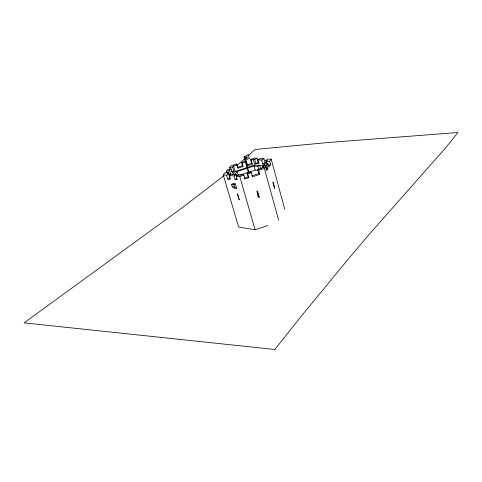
<?xml version="1.0" encoding="UTF-8"?>
<svg xmlns="http://www.w3.org/2000/svg" width="482" height="482" viewBox="0 0 482 482"><rect width="100%" height="100%" fill="white"/><g stroke="black" fill="none" stroke-linecap="round" stroke-linejoin="round"><path stroke-width="0.72" d="M262.322 168.007L262.341 166.664L264.058 165.712L254.888 164.983L235.156 171.453L232.378 174.821M244.476 156.813L244.031 156.921L244.482 156.795L248.935 172.55M266.811 164.32L265.721 160.325L267.865 159.006L271.209 159.223L269.697 161.259L270.643 164.76L268.872 167.194L267.908 163.669L264.859 163.94L263.274 166.055L263.666 167.495M267.908 163.669L266.908 165.019L267.896 168.616L266.564 170.441L265.57 166.826L262.304 167.344L261.672 168.188L257.756 169.477L258.888 173.55L259.684 174.424L252.508 176.786L251.357 172.701L250.592 171.833L247.049 172.996L248.152 176.87L248.857 177.774L245.001 179.039L243.892 175.153L243.163 174.279L240.988 174.99L238.717 174.785L236.186 176.165L237.216 179.726L235.065 179.509L234.035 175.966L229.209 175.508L230.36 179.431L227.757 179.171L226.612 175.261L223.256 174.942L238.626 226.986L255.111 229.818L267.781 225.528M257.756 169.477L258.545 170.333L264.401 168.405L265.57 166.826M267.052 163.88L266.48 161.783L267.486 160.44L265.721 160.325M234.264 175.002L237.03 171.616L254.074 166.025L257.731 166.308L259.443 165.368L261.009 168.929M251.218 160.193L253.357 159.494L254.665 159.578L255.761 163.506L258.123 162.217L257.039 158.301L254.442 158.126L250.495 159.422L251.218 160.193L252.333 164.175L247.621 165.724L246.495 161.735L245.79 160.958L241.488 162.362L242.175 163.145L243.121 166.471L238.03 168.14L237.078 164.814L233.571 165.965L232.643 167.055L233.83 171.152L232.258 173.05L231.059 168.935L227.956 169.435L226.444 171.206L226.835 172.538M229.233 175.611L230.541 174.038L229.565 170.7L231.059 168.935M228.842 174.267L228.257 172.255L227.034 173.707L229.125 173.9L230.077 177.153M223.256 174.942L225.118 172.761L228.257 172.255M230.149 169.604L229.553 167.561L231.083 165.766L236.409 164.025L237.078 164.814M244.627 158.849L236.758 165.633M247.935 155.885L255.105 149.462L327.35 142.588L457.9 132.514L446.272 147.082L367.694 236.102L347.799 259.647L301.774 315.577L274.836 349.486L24.1 322.868L182.298 207.682L223.847 175.767M229.209 175.508L231.505 174.116L236.56 174.586L236.969 176.002M255.761 163.506L259.045 163.741L257.954 159.801L261.678 160.054L262.774 164.025L265.076 162.717L267.01 162.856M261.678 160.054L263.991 158.753L265.076 162.717M231.535 184.353L233.872 184.606L235.288 183.823L236.644 188.486L234.306 188.221L232.216 186.685L231.535 184.353L232.945 183.57L235.288 183.823M235.065 179.509L236.951 178.467M227.757 179.171L230.269 177.804M234.035 175.966L236.56 174.586M226.612 175.261L229.125 173.9M257.954 159.801L260.322 158.512L263.991 158.753M254.665 159.578L257.039 158.301M257.804 196.445L258.485 196.216L259.28 197.18L258.593 197.409L256.948 191.571L257.635 191.342L259.28 197.18M236.186 176.165L239.777 176.508L243.892 175.153M247.049 172.996L247.754 173.882L251.357 172.701M244.266 178.147L248.152 176.87M251.737 175.906L258.888 173.55M243.121 166.471L242.428 165.675L237.361 167.332L238.03 168.14M252.333 164.175L251.604 163.392L246.911 164.928L247.621 165.724M239.626 175.231L255.213 170.11L258.117 170.345M242.175 163.145L246.495 161.735M263.274 166.055L266.908 165.019M266.076 169.134L267.896 168.616M229.553 167.561L232.643 167.055M266.48 161.783L269.697 161.259M226.444 171.206L229.565 170.7M268.076 165.169L270.643 164.76M231.36 171.55L233.83 171.152M229.293 174.237L230.541 174.038M262.774 164.025L264.793 164.175M262.341 166.664L263.636 166.76M232.216 186.685L234.559 186.944L236.644 188.486M244.031 156.921L248.489 172.677M257.731 166.308L259.039 169.278M233.872 184.606L234.559 186.944M237.03 171.616L238.21 175.701M233.571 165.965L235.156 171.453M236.409 164.025L236.789 165.35M239.777 176.508L255.111 229.818M241.488 162.362L242.428 165.675M245.79 160.958L246.163 162.283M247.754 173.882L248.857 177.774M257.033 191.047L258.485 196.216M253.357 159.494L254.888 164.983M254.074 166.025L255.213 170.11M250.495 159.422L251.604 163.392M258.545 170.333L259.684 174.424M266.106 166.103L267.094 169.712M264.401 168.405L278.644 220.28M271.209 159.223L284.681 209.098M246.995 157.355L247.302 157.054L246.995 157.355M274.776 188.131L274.523 188.516L272.854 182.395L273.113 182.015L274.776 188.131M249.236 158.247L245.314 160.596L244.254 156.855L248.194 154.523L249.236 158.247M237.481 193.903L239.174 199.723L237.481 193.903M245.983 158.632A0.868 0.603 -89.7 0 0 246.772 158.114A0.699 0.482 -89.7 0 1 246.151 158.355A0.699 0.482 -89.7 0 1 245.91 157.5A0.699 0.482 -89.7 0 1 246.471 157.042A0.868 0.603 -89.7 0 0 245.657 157.475A0.868 0.603 -89.7 0 0 245.983 158.632"/></g></svg>
